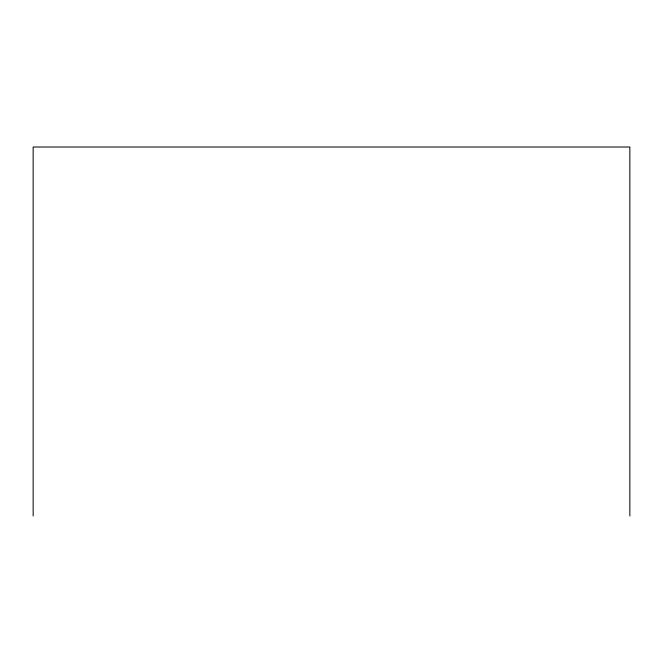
<?xml version="1.0" encoding="UTF-8"?>
<svg xmlns="http://www.w3.org/2000/svg" width="663" height="663" viewBox="0 0 663 663"><rect width="100%" height="100%" fill="white"/><g stroke="black" fill="none" stroke-linecap="round" stroke-linejoin="round"><path stroke-width="0.99" d="M629.85 515.988L629.85 147.012L33.15 147.012L33.15 515.988"/></g></svg>
